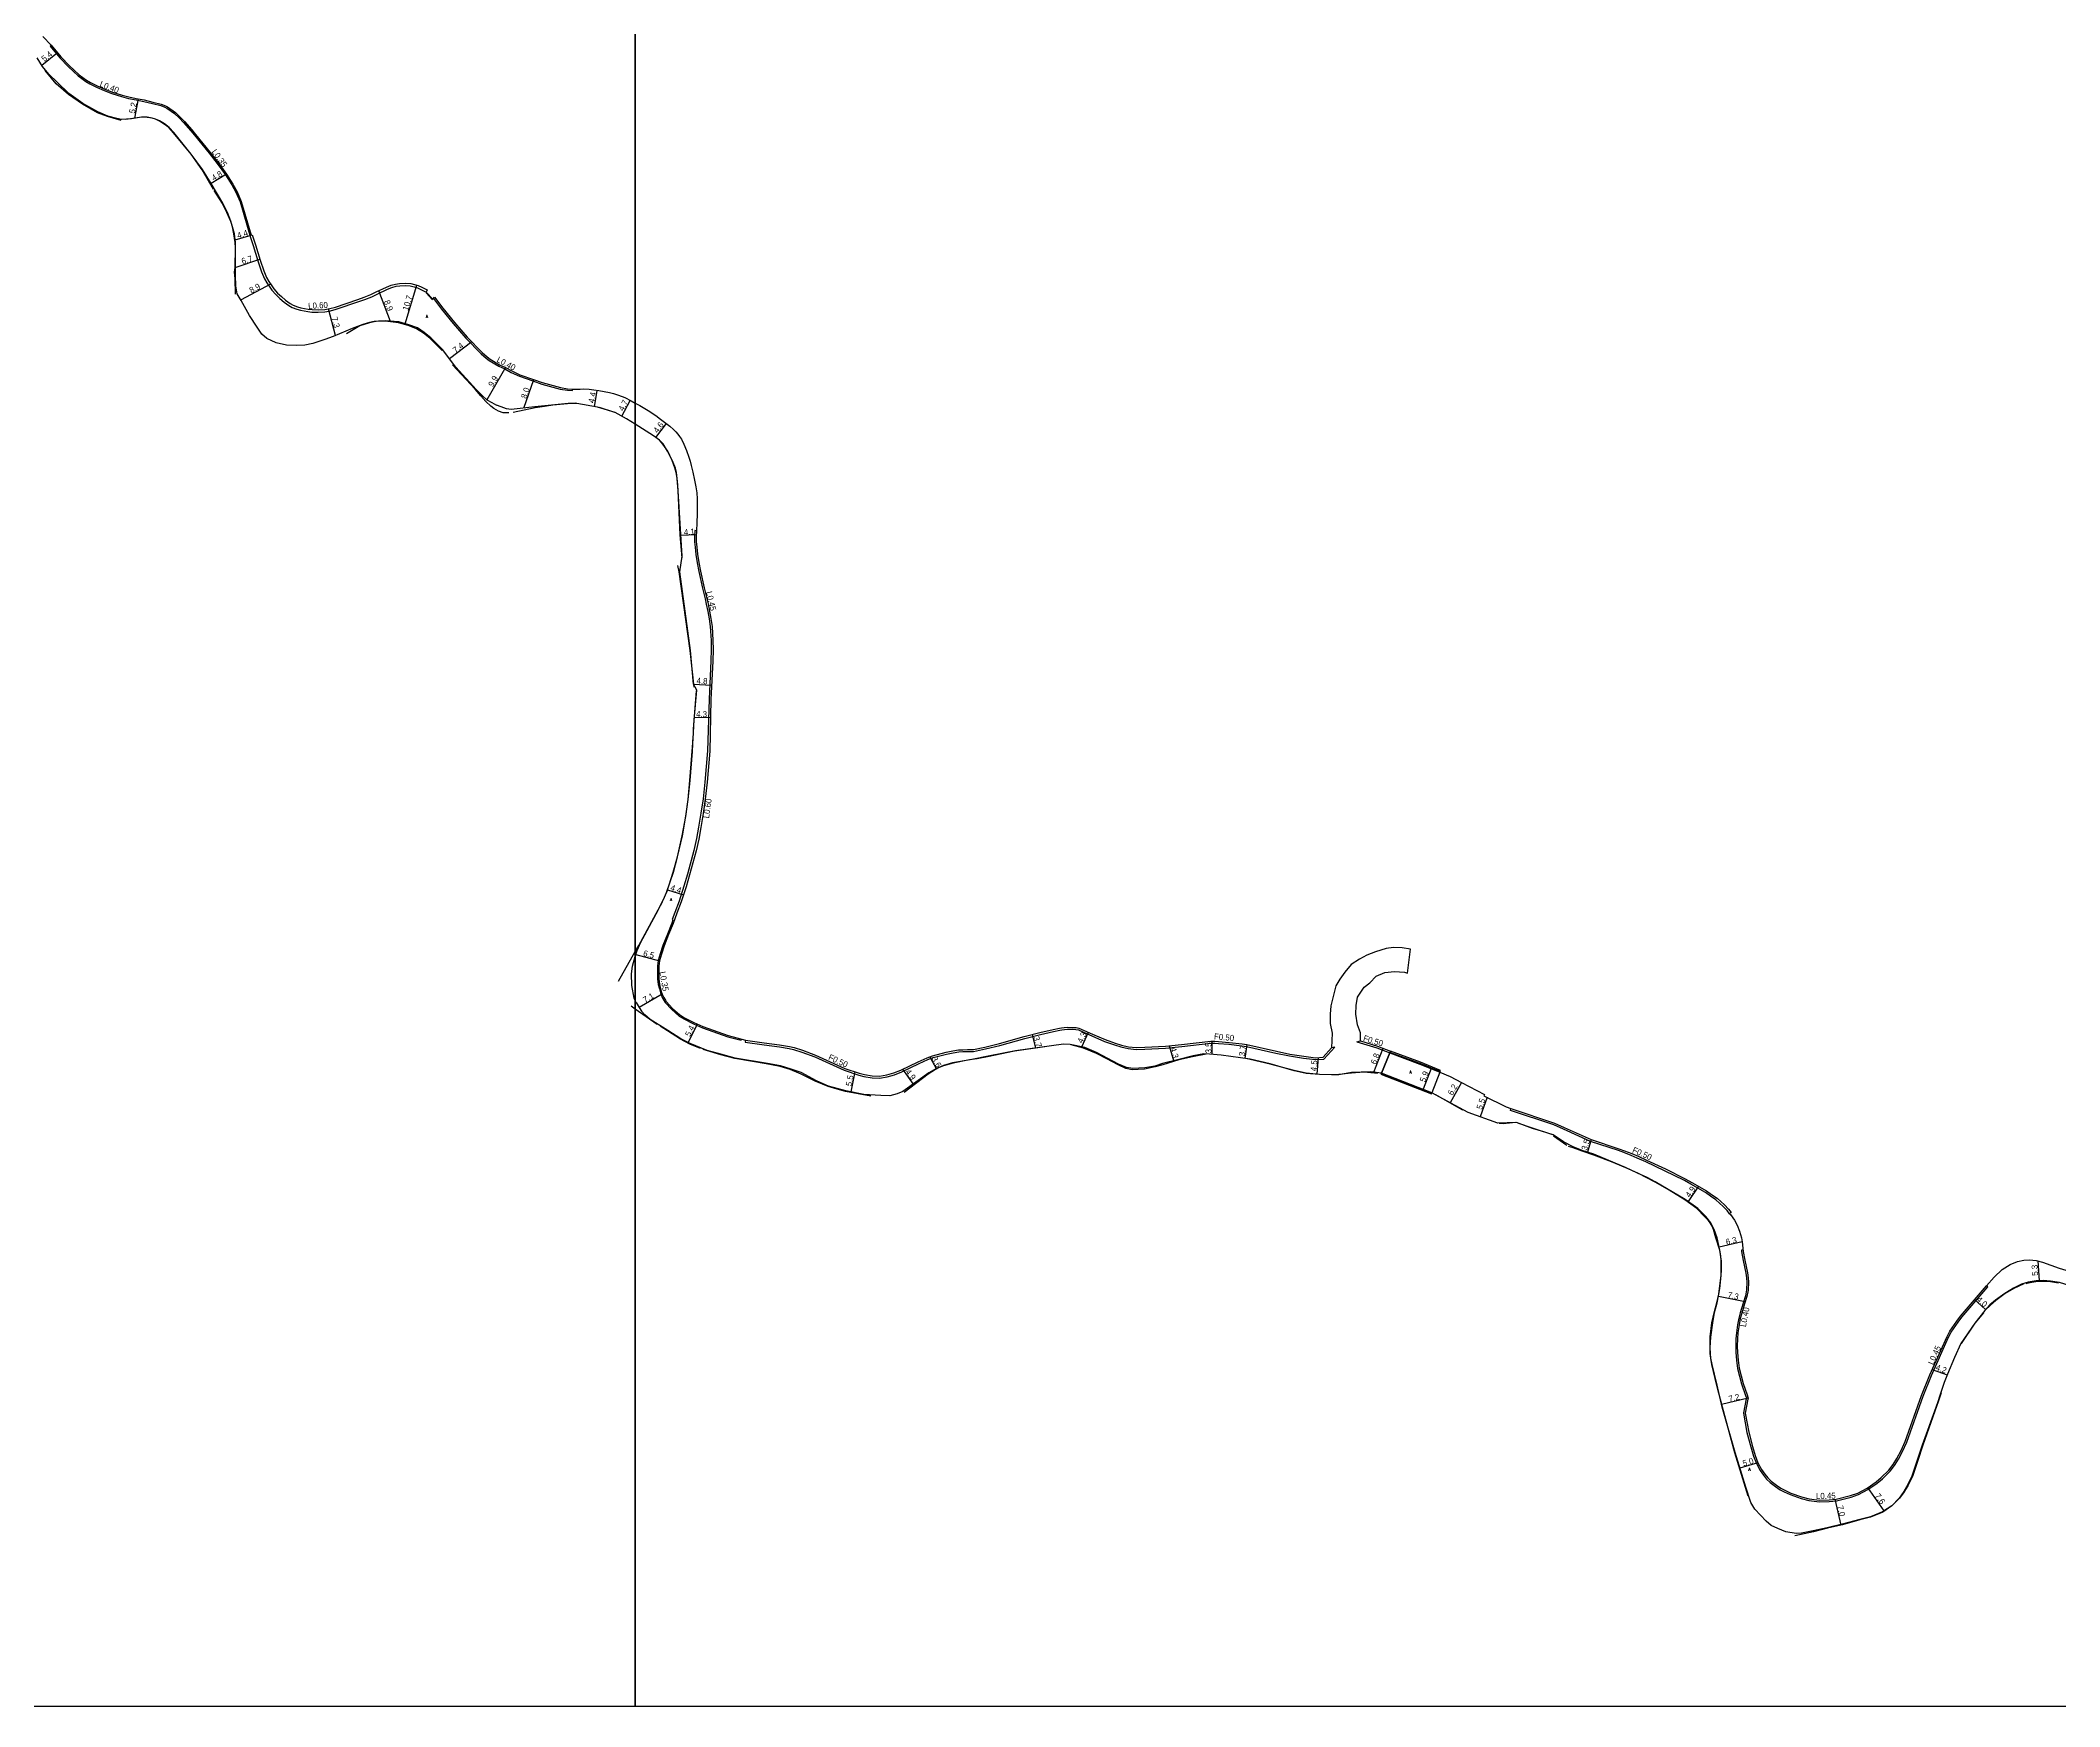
# Model space of a CAD drawing. Header units: metres. Extents: x -20000 to -16000, y -93000 to -90000.
# Drawn here: x -18558 to -18022, y -91800 to -91358 of the extents above; entities that cross this region are included whole.
import ezdxf

# ---------------------------------------------------------------- set-up
doc = ezdxf.new("R2010")
doc.units = ezdxf.units.M
doc.header["$LTSCALE"] = 2.5
for name, color, linetype in [('側溝・桝', 7, 'Continuous'), ('図郭', 7, 'Continuous'), ('幅員', 7, 'Continuous'), ('歩道・分離帯・安全施設', 7, 'Continuous'), ('舗装', 7, 'Continuous'), ('道路', 7, 'Continuous')]:
    doc.layers.add(name, color=color, linetype=linetype)
doc.styles.get("Standard").update_dxf_attribs({"font": ''})
doc.styles.add('YOKO_DECO', font='txt.shx', dxfattribs={"bigfont": 'extfont.shx'})
doc.styles.get('Standard').set_extended_font_data('@MS PGothic')

msp = doc.modelspace()

# ---------------------------------------------------------------- linework, layer by layer
at = {"layer": '側溝・桝'}
for points in [[(-18555.05, -91358.93), (-18555.35, -91359.18), (-18552.76, -91362.3), (-18550.46, -91364.67), (-18549.22, -91365.87), (-18547.88, -91367.05), (-18546.94, -91367.79), (-18545.88, -91368.57), (-18544.79, -91369.21), (-18543.03, -91370.11), (-18541, -91371), (-18538.93, -91371.76), (-18536.37, -91372.59), (-18534.55, -91373.05), (-18532.54, -91373.46), (-18530.49, -91373.86), (-18528.14, -91374.39), (-18525.99, -91374.97), (-18524.92, -91375.35), (-18524.41, -91375.65), (-18522.31, -91377.1), (-18521.13, -91378.2), (-18519.98, -91379.44), (-18517.99, -91381.67), (-18517.04, -91382.83), (-18513.12, -91387.6), (-18511.02, -91390.3), (-18508.82, -91393.39), (-18507.15, -91396.03), (-18506.02, -91397.99), (-18504.94, -91400.55), (-18502.13, -91409.99), (-18501.41, -91412.08), (-18500.19, -91416.21), (-18499.22, -91419.09), (-18498.43, -91420.92), (-18497.8, -91422.02), (-18497.04, -91423.19), (-18496.45, -91424.01), (-18495.45, -91425.16), (-18494.35, -91426.15), (-18493.23, -91427.13), (-18491.98, -91428), (-18491.06, -91428.53), (-18489.83, -91429.01), (-18488.9, -91429.25), (-18486.96, -91429.63), (-18485.83, -91429.77), (-18484.19, -91429.8), (-18482.38, -91429.68), (-18480.94, -91429.45), (-18479.38, -91429.03), (-18473.42, -91426.99), (-18471.76, -91426.41), (-18469.97, -91425.7), (-18468.54, -91425), (-18465.8, -91423.72), (-18464.6, -91423.25), (-18463.52, -91422.94), (-18462.51, -91422.79), (-18460.98, -91422.71), (-18459.75, -91422.85), (-18458.73, -91423.09), (-18457.84, -91423.36), (-18456.93, -91423.77), (-18455.54, -91424.46)], [(-18453.57, -91426.16), (-18451.41, -91429.01), (-18448.32, -91432.78), (-18444.96, -91436.73), (-18440.95, -91440.86), (-18439.59, -91442.02), (-18438.79, -91442.62)], [(-18438.8, -91442.61), (-18436.2, -91444.13), (-18434.63, -91444.88), (-18432.99, -91445.78), (-18430.77, -91446.8)], [(-18430.77, -91446.8), (-18427.2, -91448.07), (-18424.83, -91448.88), (-18419.95, -91450.22), (-18418, -91450.54), (-18416.69, -91450.64), (-18416.66, -91450.22)], [(-18383.73, -91487.82), (-18384.19, -91487.8), (-18384.27, -91489.35), (-18384.25, -91490.74), (-18384.13, -91492.19), (-18383.91, -91494.12), (-18383.59, -91496.32), (-18383.13, -91498.69), (-18382.17, -91503.07), (-18381.44, -91505.91), (-18381.13, -91507.33), (-18380.71, -91509.25), (-18380.37, -91511.2), (-18380.08, -91513.28), (-18379.85, -91516.96), (-18379.81, -91519.34), (-18379.9, -91522.41), (-18380.38, -91532.59), (-18380.83, -91546.3), (-18381.51, -91554.55), (-18382, -91559.01), (-18382.56, -91562.78), (-18383.17, -91566.53), (-18383.72, -91569.55), (-18384.43, -91572.7), (-18386.16, -91578.99), (-18387.08, -91582.17), (-18388.38, -91586.17), (-18389.47, -91589.15), (-18390.19, -91591.06), (-18389.98, -91591.14), (-18390.3, -91592), (-18391.46, -91594.9), (-18392.64, -91597.9)], [(-18392.64, -91597.9), (-18393.37, -91600.12), (-18393.92, -91601.94), (-18394.08, -91603.44), (-18394.1, -91604.85)], [(-18394.1, -91604.85), (-18394.07, -91606.78), (-18393.89, -91608.31), (-18393.6, -91609.45)], [(-18393.6, -91609.45), (-18393.34, -91610.48), (-18393.16, -91611.01), (-18392.73, -91611.88), (-18392.3, -91612.64)], [(-18392.3, -91612.64), (-18392.03, -91613.07), (-18390.32, -91614.95), (-18388.34, -91616.66), (-18387.12, -91617.43), (-18384.57, -91618.75), (-18382.17, -91619.78), (-18375.43, -91622.18), (-18371.91, -91623.1), (-18371.82, -91622.75)], [(-18370.71, -91623.04), (-18370.82, -91623.58), (-18365.81, -91624.31), (-18361.74, -91624.86), (-18359.14, -91625.28), (-18357.97, -91625.54), (-18355.74, -91626.23), (-18352.34, -91627.5), (-18344.52, -91631.08), (-18340.65, -91632.33), (-18339.28, -91632.69), (-18337.12, -91633.08), (-18335.13, -91633.13), (-18333.12, -91632.77), (-18331.17, -91632.25), (-18329.24, -91631.47), (-18324.64, -91629.25), (-18322.3, -91628.19), (-18320.91, -91627.7), (-18317.37, -91626.77), (-18315.57, -91626.43), (-18314.12, -91626.19), (-18313.02, -91626.11), (-18311.78, -91626.07), (-18310.16, -91626.07), (-18307.03, -91625.39), (-18303.17, -91624.45), (-18296.6, -91622.63), (-18292.42, -91621.53), (-18288.96, -91620.77), (-18287.27, -91620.42), (-18286.73, -91620.31), (-18286.03, -91620.22), (-18285.23, -91620.18), (-18283.95, -91620.19), (-18283.02, -91620.26), (-18282.34, -91620.37), (-18280.97, -91620.95), (-18278.77, -91621.96), (-18275.43, -91623.4), (-18272.77, -91624.34), (-18271.03, -91624.86), (-18269.1, -91625.33), (-18267.02, -91625.54), (-18264.67, -91625.48), (-18259.21, -91625.19), (-18254.89, -91624.77), (-18247.14, -91623.88), (-18246.13, -91623.88), (-18245.15, -91623.96), (-18242.39, -91624.18), (-18238.96, -91624.55), (-18237.75, -91624.77), (-18229.89, -91626.5), (-18226.26, -91627.26), (-18222.57, -91627.87), (-18219.41, -91628.25), (-18217.15, -91628.14), (-18214.23, -91624.89)], [(-18208.4, -91623.52), (-18207.41, -91623.28)], [(-18208.4, -91623.52), (-18203.12, -91625.14), (-18199.67, -91626.48)], [(-18214.23, -91624.89), (-18215.11, -91625.1)], [(-18109.43, -91669.17), (-18110.09, -91668.32), (-18111.15, -91667.19), (-18113.09, -91665.44), (-18114.53, -91664.45), (-18115.87, -91663.54), (-18119.69, -91661.28), (-18121.44, -91660.32), (-18126.7, -91657.73), (-18131.67, -91655.38), (-18133.96, -91654.36), (-18135.6, -91653.66), (-18137.5, -91652.9), (-18138.97, -91652.4), (-18146.35, -91649.94), (-18153.56, -91646.74), (-18156.14, -91645.59), (-18167.65, -91641.72), (-18167.49, -91641.23)], [(-18105.88, -91678.74), (-18106.31, -91678.79), (-18106.26, -91679.22), (-18105.83, -91681.53), (-18105.16, -91684.89), (-18104.91, -91686.21), (-18104.85, -91687.3), (-18104.97, -91689.37), (-18105.26, -91690.99), (-18105.88, -91692.93), (-18106.64, -91695.46), (-18107.03, -91696.88), (-18107.34, -91698.61), (-18107.65, -91700.75), (-18107.74, -91702.32), (-18107.82, -91704.31), (-18107.76, -91706), (-18107.61, -91708.05), (-18107.33, -91710.22), (-18106.27, -91714.33), (-18105.21, -91717.37), (-18104.99, -91717.99), (-18104.98, -91718.12), (-18105, -91718.32), (-18105.72, -91722.01), (-18105.64, -91722.65), (-18104.82, -91727.2), (-18103.8, -91731.06), (-18103.11, -91733.52), (-18102.32, -91735.44), (-18101.32, -91737.3), (-18100.45, -91738.55), (-18099.6, -91739.6), (-18098.68, -91740.5), (-18097.27, -91741.58), (-18096.03, -91742.41), (-18094.93, -91743), (-18093.38, -91743.72), (-18090.48, -91744.72), (-18088.37, -91745.26), (-18085.57, -91745.66), (-18083, -91745.59), (-18081.05, -91745.35), (-18077.16, -91744.37), (-18075.25, -91743.72), (-18072.71, -91742.39), (-18070.28, -91740.71), (-18068.87, -91739.54), (-18066.81, -91737.5), (-18065.65, -91736.01), (-18064.6, -91734.34), (-18063.52, -91732.23), (-18062.36, -91729.78), (-18058.08, -91717.57), (-18055.84, -91712.09), (-18051.31, -91701.96), (-18050.57, -91700.61), (-18048.77, -91697.92), (-18047.8, -91696.63), (-18040.91, -91688.57), (-18041.26, -91688.28)]]:
    msp.add_lwpolyline(points, dxfattribs=at)
at = {"layer": '図郭'}
for points in [[(-19200, -91200), (-18400, -91200), (-18400, -91800), (-19200, -91800)], [(-18400, -91200), (-17600, -91200), (-17600, -91800), (-18400, -91800)]]:
    msp.add_lwpolyline(points, close=True, dxfattribs=at)
at = {"layer": '幅員'}
for points in [[(-18553.38, -91360.95), (-18557.56, -91364.34)], [(-18532.85, -91378.33), (-18531.85, -91373.2)], [(-18508.52, -91393.19), (-18512.63, -91395.63)], [(-18506.23, -91410.59), (-18501.97, -91409.33)], [(-18506.23, -91417.96), (-18499.68, -91415.76)], [(-18496.82, -91422.4), (-18504.67, -91426.56)], [(-18464.95, -91432.24), (-18468.12, -91424.12)], [(-18461.13, -91432.87), (-18458.01, -91422.66)], [(-18479.6, -91436.02), (-18481.49, -91428.91)], [(-18443.42, -91437.72), (-18449.31, -91442.21)], [(-18434.44, -91444.51), (-18439.43, -91453.06)], [(-18429.56, -91455.31), (-18426.96, -91447.71)], [(-18410.8, -91454.9), (-18410.07, -91450.57)], [(-18403.52, -91457.45), (-18401.32, -91453.25)], [(-18391.82, -91459.34), (-18394.59, -91463.04)], [(-18383.79, -91488.89), (-18387.9, -91489.14)], [(-18384.52, -91528.59), (-18379.74, -91528.82)], [(-18384.3, -91537.34), (-18380.03, -91537.44)], [(-18391.43, -91583.15), (-18387.22, -91584.51)], [(-18399.85, -91600.36), (-18393.57, -91602.01)], [(-18392.83, -91610.87), (-18398.98, -91614.42)], [(-18383.52, -91618.8), (-18385.94, -91623.67)], [(-18293.62, -91625.19), (-18294.57, -91621.56)], [(-18281.47, -91624.88), (-18279.69, -91620.98)], [(-18246.85, -91626.85), (-18246.84, -91623.37)], [(-18321.78, -91627.46), (-18320.04, -91630.74)], [(-18258.23, -91624.58), (-18257.01, -91628.73)], [(-18237.65, -91624.26), (-18238.19, -91627.94)], [(-18218.68, -91627.68), (-18219.06, -91632.13)], [(-18203.88, -91631.57), (-18201.45, -91625.23)], [(-18341.7, -91631.45), (-18342.78, -91636.82)], [(-18329.06, -91630.81), (-18326.22, -91634.75)], [(-18188.69, -91630.63), (-18190.82, -91636.12)], [(-18180.66, -91634.27), (-18183.61, -91639.68)], [(-18173.83, -91638.25), (-18175.69, -91643.39)], [(-18146.16, -91649.46), (-18147.18, -91652.81)], [(-18117.7, -91661.86), (-18120.48, -91665.91)], [(-18106.09, -91676.64), (-18112.18, -91678.07)], [(-18027.6, -91681.7), (-18027.28, -91686.94)], [(-18105.3, -91692.55), (-18112.4, -91691.09)], [(-18044.39, -91691.94), (-18041.47, -91694.61)], [(-18055.63, -91710.48), (-18051.69, -91711.94)], [(-18104.54, -91718.11), (-18111.56, -91719.79)], [(-18101.91, -91735.25), (-18106.71, -91736.73)], [(-18068.4, -91748.05), (-18072.7, -91741.83)], [(-18081.48, -91744.94), (-18079.9, -91751.8)]]:
    msp.add_lwpolyline(points, dxfattribs=at)
at = {"layer": '歩道・分離帯・安全施設'}
for points in [[(-18536.5, -91378.88), (-18537.73, -91378.59), (-18540.08, -91377.9), (-18542.81, -91376.9), (-18546.74, -91374.63), (-18550.49, -91371.98), (-18553.74, -91369.22), (-18556.69, -91365.63)], [(-18512, -91397.25), (-18514.99, -91392.03), (-18517.91, -91387.89), (-18522.57, -91382.19), (-18523.84, -91380.82), (-18525.04, -91379.86), (-18526.3, -91379.07), (-18527.38, -91378.55), (-18528.27, -91378.29), (-18529.6, -91378.1), (-18531.05, -91378.07), (-18535.23, -91378.67)], [(-18506.13, -91425.06), (-18506.2, -91420.99), (-18506.42, -91419.21), (-18506.23, -91417.96), (-18506.18, -91412.77), (-18506.27, -91411.28), (-18506.58, -91409.03), (-18506.96, -91407.15), (-18507.42, -91405.72), (-18508.4, -91403.39), (-18509.63, -91400.96), (-18511.83, -91397.55)], [(-18453.8, -91426.56), (-18455.49, -91424.68)], [(-18451.27, -91440.01), (-18454.42, -91436.81), (-18456.21, -91435.41), (-18458.1, -91434.26), (-18460.25, -91433.36), (-18462.86, -91432.66), (-18466.41, -91432.21), (-18468.18, -91432.18), (-18469.29, -91432.33), (-18470.52, -91432.62), (-18473.11, -91433.46), (-18476.71, -91435.6)], [(-18433.6, -91456.51), (-18435.1, -91456.54), (-18436.3, -91456.13), (-18437.55, -91455.4), (-18438.38, -91454.73), (-18439.67, -91453.49), (-18440.98, -91452), (-18442.52, -91450.29), (-18448.51, -91443.75)], [(-18415.95, -91454), (-18417.97, -91454.1), (-18421.89, -91454.49), (-18424.13, -91454.81), (-18426.53, -91455.23), (-18432.43, -91456.45)], [(-18405.44, -91456.44), (-18409.49, -91455.1)], [(-18387.58, -91495.03), (-18388.06, -91488.88), (-18388.59, -91477.22), (-18388.65, -91475.68), (-18388.88, -91473.94), (-18389.17, -91472.36), (-18389.47, -91471.16), (-18390.2, -91469.21), (-18391.39, -91466.7), (-18392.64, -91464.83), (-18393.6, -91463.79)], [(-18384.38, -91529.39), (-18385.44, -91519.67), (-18388.34, -91498.76), (-18388.66, -91497.08)], [(-18384.56, -91540.47), (-18383.72, -91530.3)], [(-18391.63, -91583.81), (-18389.95, -91578.47), (-18388.8, -91574.36), (-18387.57, -91568.85), (-18386.6, -91563.68), (-18385.97, -91559.2), (-18385.46, -91554.18), (-18384.83, -91546.4), (-18384.63, -91542.24)], [(-18400, -91599.55), (-18399.08, -91597.91), (-18392.75, -91586.31)], [(-18404.43, -91607.44), (-18400, -91599.55)], [(-18400, -91614.83), (-18401.06, -91614.08)], [(-18394.14, -91618.94), (-18400, -91614.83)], [(-18382.68, -91625.32), (-18385.54, -91624.11), (-18387.96, -91622.83), (-18391.47, -91620.61), (-18393.42, -91619.34)], [(-18337.48, -91637.91), (-18344.21, -91636.67), (-18346.37, -91636.12), (-18348.77, -91635.4), (-18352.2, -91633.95), (-18355.96, -91632.09), (-18358.83, -91630.82), (-18361.52, -91630.03), (-18365.25, -91629.35), (-18373.57, -91627.91), (-18377.24, -91626.93), (-18381.97, -91625.54)], [(-18291.25, -91624.85), (-18299.33, -91626), (-18306.05, -91627.39), (-18309.26, -91628.02), (-18311.24, -91628.27), (-18315.55, -91629.17), (-18318.12, -91629.91), (-18319.27, -91630.33), (-18320.25, -91630.86), (-18322.26, -91632.08), (-18328.59, -91636.99)], [(-18248.39, -91626.75), (-18252.04, -91627.46), (-18255.63, -91628.32), (-18259.95, -91629.59), (-18261.92, -91630.11), (-18264.75, -91630.74), (-18268.04, -91630.94), (-18269.74, -91630.58), (-18271.81, -91629.6), (-18274.81, -91628.06), (-18277.49, -91626.64), (-18280.96, -91625.2), (-18284.3, -91624.35)], [(-18202.8, -91631.84), (-18203.69, -91631.81), (-18206.59, -91631.57), (-18209.84, -91631.82), (-18213.23, -91632.18), (-18215.14, -91632.28), (-18218.33, -91632.23), (-18221.86, -91631.86), (-18225.06, -91631.14), (-18231.46, -91629.47), (-18236.71, -91628.21), (-18238.29, -91627.85)], [(-18186.34, -91631.43), (-18191.63, -91629.28), (-18199.61, -91626.34)], [(-18188.42, -91637.14), (-18195.68, -91634.37), (-18200.57, -91632.5), (-18202.07, -91631.92)], [(-18180.23, -91641.67), (-18182.52, -91640.43), (-18187.4, -91637.61)], [(-18166.17, -91644.93), (-18169.52, -91645.28), (-18170.6, -91645.23)], [(-18156.62, -91648.1), (-18161.78, -91646.4), (-18165.37, -91645.16)], [(-18152.65, -91651.05), (-18156.17, -91648.53)], [(-18104.49, -91744.16), (-18108.02, -91732.59), (-18111.36, -91720.49), (-18112.85, -91714.72), (-18114.13, -91709.21), (-18114.44, -91707.46), (-18114.55, -91706.26), (-18114.64, -91704.71), (-18114.61, -91701.87), (-18114.12, -91698.11), (-18113.52, -91695.42), (-18112.85, -91692.78), (-18112.32, -91690.5), (-18112.08, -91689), (-18111.72, -91685.54), (-18111.68, -91684.02), (-18111.71, -91681.72), (-18111.8, -91680.36), (-18112.06, -91678.85), (-18113.1, -91675.59), (-18113.75, -91673.31), (-18114.07, -91672.49), (-18114.57, -91671.6), (-18115.13, -91670.83), (-18115.99, -91669.94), (-18118.13, -91667.78), (-18121.35, -91665.5), (-18125.89, -91662.6), (-18129.19, -91660.75), (-18131.38, -91659.58), (-18133.84, -91658.38), (-18137.03, -91656.94), (-18140.78, -91655.4), (-18145.5, -91653.63), (-18148.61, -91652.53), (-18150.96, -91651.67), (-18152.25, -91651.26)], [(-18031.35, -91687.72), (-18034.01, -91688.97), (-18036.31, -91690.37), (-18038.77, -91692.21), (-18040.19, -91693.46), (-18041.65, -91694.87)], [(-18022.08, -91687.55), (-18024.26, -91687.24), (-18026.03, -91687.16), (-18028.09, -91687.26), (-18030.14, -91687.61), (-18030.79, -91687.79)], [(-18042.07, -91695.42), (-18044.33, -91698.24), (-18047.98, -91703.62)], [(-18053.26, -91716.72), (-18054.04, -91719.05), (-18054.92, -91721.58), (-18058.17, -91730.61), (-18059.49, -91734.65), (-18060.92, -91738.91), (-18062, -91741.18), (-18063.28, -91743.29), (-18064.37, -91744.69), (-18066.33, -91746.72), (-18068.77, -91748.4), (-18072.03, -91749.75), (-18074.87, -91750.43), (-18079.48, -91751.71), (-18083.46, -91752.62), (-18087.17, -91753.59), (-18092.12, -91754.64)]]:
    msp.add_lwpolyline(points, dxfattribs=at)
at = {"layer": '舗装'}
for points in [[(-18199.67, -91626.48), (-18201.88, -91631.82)], [(-18186.4, -91631.56), (-18188.49, -91637.02)]]:
    msp.add_lwpolyline(points, dxfattribs=at)
at = {"layer": '道路'}
for points in [[(-18557.25, -91356.63), (-18555.05, -91358.93), (-18552.47, -91362.04), (-18550.19, -91364.4), (-18548.96, -91365.58), (-18547.63, -91366.76), (-18546.7, -91367.48), (-18545.67, -91368.25), (-18544.61, -91368.87), (-18542.86, -91369.76), (-18540.86, -91370.64), (-18538.81, -91371.39), (-18536.26, -91372.21), (-18534.46, -91372.67), (-18532.47, -91373.08), (-18530.41, -91373.48), (-18528.06, -91374.02), (-18525.87, -91374.6), (-18524.75, -91375), (-18524.2, -91375.33), (-18522.07, -91376.84), (-18520.88, -91377.95), (-18519.72, -91379.2), (-18517.72, -91381.44), (-18516.76, -91382.61), (-18512.84, -91387.38), (-18510.73, -91390.09), (-18508.52, -91393.19), (-18506.84, -91395.84), (-18505.7, -91397.83), (-18504.6, -91400.43), (-18501.97, -91409.33), (-18501.71, -91409.26), (-18501.54, -91409.8), (-18500.82, -91411.89), (-18499.59, -91416.03), (-18498.64, -91418.86), (-18497.88, -91420.64), (-18497.27, -91421.69), (-18496.53, -91422.84), (-18495.96, -91423.62), (-18495.01, -91424.72), (-18493.94, -91425.68), (-18492.85, -91426.63), (-18491.65, -91427.47), (-18490.79, -91427.97), (-18489.64, -91428.41), (-18488.76, -91428.64), (-18486.87, -91429.01), (-18485.78, -91429.14), (-18484.21, -91429.18), (-18482.45, -91429.06), (-18481.07, -91428.84), (-18479.56, -91428.44), (-18473.62, -91426.4), (-18471.98, -91425.82), (-18470.22, -91425.13), (-18468.81, -91424.44), (-18466.04, -91423.15), (-18464.8, -91422.66), (-18463.65, -91422.33), (-18462.6, -91422.17), (-18460.95, -91422.08), (-18459.62, -91422.23), (-18458.57, -91422.49), (-18457.63, -91422.77), (-18456.66, -91423.2), (-18455.26, -91423.91), (-18455.54, -91424.46), (-18453.76, -91426.36), (-18453.27, -91425.86), (-18451.08, -91428.75), (-18448, -91432.51), (-18444.65, -91436.46), (-18440.66, -91440.55), (-18439.33, -91441.69), (-18438.54, -91442.28)], [(-18441.5, -91451.06), (-18442.26, -91450.32), (-18447.66, -91444.37), (-18451.22, -91439.7), (-18454.3, -91436.65), (-18456.03, -91435.22), (-18457.85, -91434), (-18460.12, -91433.16), (-18462.75, -91432.4), (-18466.43, -91432.13), (-18468.16, -91432.21), (-18469.31, -91432.31), (-18470.56, -91432.58), (-18472.3, -91433.1), (-18475.17, -91434.1), (-18480.24, -91436.3), (-18482.4, -91437.08), (-18485.59, -91438.15), (-18487.75, -91438.53), (-18489.83, -91438.68), (-18492.64, -91438.56), (-18495.36, -91437.99), (-18497.85, -91436.78), (-18499.12, -91435.66), (-18500.39, -91433.83), (-18502.45, -91430.73), (-18504.61, -91426.67), (-18505.68, -91424.98), (-18506.06, -91422.79), (-18506.12, -91420.05), (-18506.15, -91412.77), (-18506.14, -91411.3), (-18506.44, -91409.03), (-18506.91, -91407.16), (-18507.35, -91405.69), (-18508.27, -91403.35), (-18509.52, -91400.89), (-18512.62, -91395.65), (-18514.89, -91391.95), (-18517.94, -91387.87), (-18522.48, -91382.13), (-18523.78, -91380.77), (-18524.99, -91379.81), (-18526.3, -91379.05), (-18527.38, -91378.54), (-18528.29, -91378.29), (-18529.58, -91378.06), (-18531.07, -91378.07), (-18533.78, -91378.46), (-18536.38, -91378.62), (-18537.68, -91378.38), (-18540.02, -91377.77), (-18542.66, -91376.62), (-18546.67, -91374.45), (-18550.37, -91371.79), (-18553.36, -91368.85), (-18555.72, -91366.62), (-18557.36, -91364.59), (-18558.84, -91362.28)], [(-18438.54, -91442.28), (-18436, -91443.76), (-18434.44, -91444.51), (-18432.8, -91445.41), (-18430.81, -91446.34)], [(-18430.81, -91446.34), (-18430.62, -91446.41), (-18427.06, -91447.67), (-18424.71, -91448.48), (-18419.86, -91449.81), (-18417.95, -91450.13), (-18416.66, -91450.22), (-18414.64, -91450.21), (-18413.79, -91450.19), (-18412.24, -91450.24), (-18410.96, -91450.42), (-18409.63, -91450.64), (-18406.85, -91451.16), (-18405.81, -91451.41), (-18404.49, -91451.82), (-18402.74, -91452.5), (-18401.09, -91453.37), (-18400, -91453.94)], [(-18441.5, -91451.06), (-18440.52, -91452.05), (-18439.43, -91453.06), (-18438.12, -91453.82), (-18436.82, -91454.46)], [(-18400, -91459.56), (-18402.28, -91458.13), (-18405.37, -91456.43), (-18409.99, -91455.05), (-18415.5, -91454.06), (-18417.85, -91454.05), (-18426.62, -91454.97), (-18432.97, -91455.69), (-18434.15, -91455.47), (-18435.58, -91454.93), (-18436.82, -91454.46)], [(-18400, -91453.94), (-18398.77, -91454.59), (-18396.54, -91455.91), (-18394.51, -91457.27), (-18393.28, -91458.18), (-18390.86, -91460.11), (-18389.84, -91460.98), (-18389.24, -91461.55), (-18388.69, -91462.16), (-18388.21, -91462.79), (-18387.76, -91463.49), (-18387.09, -91464.84), (-18386.37, -91466.53), (-18385.75, -91468.34), (-18385.44, -91469.38), (-18385.11, -91470.48), (-18384.69, -91472.27), (-18384.23, -91474.39), (-18383.9, -91476.15), (-18383.67, -91477.77), (-18383.55, -91479.34), (-18383.52, -91480.91), (-18383.54, -91483.38), (-18383.63, -91485.69), (-18383.73, -91487.82), (-18383.81, -91489.36), (-18383.79, -91490.72), (-18383.67, -91492.15), (-18383.45, -91494.06), (-18383.13, -91496.24), (-18382.68, -91498.6), (-18381.73, -91502.96), (-18380.99, -91505.8), (-18380.68, -91507.23), (-18380.26, -91509.16), (-18379.91, -91511.13), (-18379.62, -91513.23), (-18379.38, -91516.94), (-18379.35, -91519.34), (-18379.44, -91522.43), (-18379.92, -91532.61), (-18380.24, -91546.33), (-18380.92, -91554.61), (-18381.42, -91559.09), (-18381.98, -91562.87), (-18382.59, -91566.63), (-18383.14, -91569.67), (-18383.86, -91572.84), (-18385.59, -91579.16), (-18386.52, -91582.35), (-18387.82, -91586.36), (-18388.92, -91589.36), (-18389.96, -91592.13), (-18391.13, -91595.04), (-18392.3, -91598.03)], [(-18398.65, -91597.26), (-18394.49, -91589.57), (-18392.46, -91585.76), (-18391.68, -91583.9), (-18389.88, -91578.45), (-18388.74, -91574.39), (-18387.46, -91568.84), (-18386.54, -91563.62), (-18385.92, -91559.21), (-18385.47, -91554.16), (-18384.62, -91543.11), (-18384.33, -91538.05), (-18383.65, -91530.16), (-18384.52, -91528.59), (-18385.3, -91519.63), (-18388.13, -91498.78), (-18387.56, -91494.62), (-18388.62, -91477.25), (-18388.86, -91473.92), (-18389.09, -91472.35), (-18389.35, -91471.2), (-18390.14, -91469.24), (-18391.42, -91466.71), (-18392.59, -91464.8), (-18393.57, -91463.8), (-18395.17, -91462.6), (-18400, -91459.56)], [(-18399.85, -91600.36), (-18399.51, -91599.29), (-18399.16, -91598.44), (-18398.65, -91597.26)], [(-18400.99, -91605.44), (-18400.71, -91603.45), (-18400.48, -91602.47), (-18400, -91600.83)], [(-18399.85, -91600.36), (-18400, -91600.83)], [(-18392.3, -91598.03), (-18393.03, -91600.24), (-18393.57, -91602.01), (-18393.72, -91603.46), (-18393.74, -91604.84)], [(-18400, -91612.56), (-18400.26, -91611.93), (-18400.89, -91608.55), (-18400.99, -91605.44)], [(-18393.74, -91604.84), (-18393.71, -91606.75), (-18393.53, -91608.27), (-18393.26, -91609.36)], [(-18399.77, -91613.11), (-18400, -91612.56)], [(-18399.77, -91613.11), (-18398.98, -91614.42), (-18398.32, -91615.34)], [(-18393.26, -91609.36), (-18392.99, -91610.38), (-18392.83, -91610.87), (-18392.41, -91611.71), (-18391.99, -91612.45)], [(-18391.99, -91612.45), (-18391.75, -91612.84), (-18390.07, -91614.7), (-18388.13, -91616.36), (-18386.94, -91617.11), (-18384.42, -91618.42), (-18382.03, -91619.44), (-18375.32, -91621.84), (-18370.71, -91623.04), (-18365.74, -91623.8), (-18361.67, -91624.35), (-18359.04, -91624.77), (-18357.84, -91625.04), (-18355.58, -91625.74), (-18352.14, -91627.03), (-18344.34, -91630.6), (-18340.51, -91631.84), (-18339.17, -91632.19), (-18337.08, -91632.57), (-18335.17, -91632.61), (-18333.23, -91632.27), (-18331.34, -91631.76), (-18329.45, -91631), (-18324.86, -91628.79), (-18322.49, -91627.72), (-18321.06, -91627.21), (-18317.48, -91626.27), (-18315.66, -91625.92), (-18314.18, -91625.68), (-18313.04, -91625.6), (-18311.79, -91625.56), (-18310.21, -91625.56), (-18307.15, -91624.89), (-18303.3, -91623.95), (-18296.74, -91622.13), (-18292.54, -91621.03), (-18289.06, -91620.26), (-18287.37, -91619.91), (-18286.81, -91619.8), (-18286.08, -91619.71), (-18285.25, -91619.66), (-18283.93, -91619.68), (-18282.96, -91619.75), (-18282.19, -91619.87), (-18280.77, -91620.48), (-18278.57, -91621.49), (-18275.24, -91622.92), (-18272.61, -91623.85), (-18270.9, -91624.36), (-18269.01, -91624.82), (-18267, -91625.02), (-18264.69, -91624.96), (-18259.25, -91624.67), (-18254.95, -91624.26), (-18247.18, -91623.37), (-18246.11, -91623.37), (-18245.11, -91623.44), (-18242.34, -91623.67), (-18238.89, -91624.04), (-18237.65, -91624.26), (-18229.78, -91626), (-18226.17, -91626.75), (-18222.5, -91627.36), (-18219.4, -91627.73), (-18217.33, -91627.59), (-18215.11, -91625.1)], [(-18017.08, -91688.94), (-18021.84, -91687.37), (-18024.26, -91687.02), (-18026.06, -91686.87), (-18028.06, -91686.99), (-18030.18, -91687.36), (-18031.91, -91687.85), (-18034.06, -91688.91), (-18036.36, -91690.3), (-18038.87, -91692.12), (-18040.32, -91693.36), (-18041.68, -91694.84), (-18044.35, -91698.22), (-18048.01, -91703.62), (-18049.74, -91707.28), (-18051.6, -91711.7), (-18052.43, -91713.92), (-18053.58, -91717.38), (-18054.14, -91719.07), (-18055.06, -91721.54), (-18058.32, -91730.58), (-18059.63, -91734.6), (-18061.06, -91738.85), (-18062.1, -91741.05), (-18063.15, -91742.91), (-18064.44, -91744.63), (-18066.39, -91746.66), (-18068.81, -91748.32), (-18072.04, -91749.64), (-18074.9, -91750.36), (-18079.53, -91751.59), (-18083.49, -91752.56), (-18087.27, -91753.32), (-18090.35, -91753.97), (-18091.8, -91754), (-18094.47, -91753.64), (-18096.67, -91752.75), (-18098.37, -91751.91), (-18099.77, -91750.8), (-18102.77, -91747.56), (-18103.84, -91745.77), (-18105.17, -91741.71), (-18107.99, -91732.57), (-18111.39, -91720.5), (-18112.78, -91714.7), (-18114.1, -91709.22), (-18114.4, -91707.46), (-18114.56, -91706.26), (-18114.61, -91704.69), (-18114.43, -91701.89), (-18113.92, -91698.14), (-18113.43, -91695.4), (-18112.76, -91692.82), (-18112.28, -91690.51), (-18112.02, -91689.01), (-18111.67, -91685.57), (-18111.58, -91684.02), (-18111.59, -91681.72), (-18112, -91678.84), (-18112.78, -91675.51), (-18113.52, -91673.35), (-18114.41, -91671.57), (-18115.71, -91669.86), (-18117.83, -91667.72), (-18121.25, -91665.38), (-18129.18, -91660.69), (-18131.35, -91659.57), (-18133.86, -91658.37), (-18137.05, -91656.92), (-18145.46, -91653.33), (-18148.61, -91652.38), (-18150.94, -91651.43), (-18153.51, -91650.06), (-18156.26, -91648.23), (-18159.36, -91647.24), (-18161.81, -91646.5), (-18165.98, -91644.91), (-18170.94, -91645.11), (-18178.88, -91642.24), (-18182.31, -91640.39), (-18188.49, -91637.02), (-18201.88, -91631.82), (-18204.67, -91631.47), (-18209.86, -91631.65), (-18213.23, -91632.25), (-18215.15, -91632.32), (-18218.34, -91632.19), (-18221.88, -91631.89), (-18225.07, -91631.21), (-18231.44, -91629.36), (-18236.74, -91628.15), (-18241.91, -91627.4), (-18244.47, -91627.06), (-18247.57, -91626.79), (-18249.06, -91626.71), (-18251.9, -91627.2), (-18255.65, -91628.18), (-18259.98, -91629.31), (-18262.01, -91630), (-18264.72, -91630.46), (-18267.91, -91630.6), (-18269.59, -91630.35), (-18271.67, -91629.48), (-18277.49, -91626.35), (-18280.67, -91625.06), (-18284.5, -91624.19), (-18286.33, -91624.17), (-18299.06, -91625.95), (-18305.85, -91627.24), (-18311.1, -91628.28), (-18315.73, -91629.09), (-18318.12, -91629.79), (-18320.23, -91630.69), (-18322.06, -91631.74), (-18328.92, -91636.69), (-18330.5, -91637.35), (-18332.39, -91637.84), (-18334.8, -91637.75), (-18339.27, -91637.52), (-18344.1, -91636.55), (-18348.72, -91635.28), (-18351.92, -91633.84), (-18355.91, -91631.69), (-18358.57, -91630.76), (-18361.43, -91629.86), (-18364.9, -91629.3), (-18373.49, -91627.88), (-18377.29, -91626.81), (-18380.91, -91625.82), (-18385.44, -91623.92), (-18387.92, -91622.68), (-18391.37, -91620.51), (-18396.04, -91617.55), (-18397.48, -91616.33), (-18398.32, -91615.34)], [(-18207.41, -91623.28), (-18202.95, -91624.65), (-18199.48, -91625.98), (-18199.67, -91626.48), (-18191.69, -91629.42), (-18186.4, -91631.56), (-18183.61, -91632.73), (-18180.66, -91634.27), (-18174.56, -91637.52), (-18174.72, -91637.81), (-18168.77, -91640.77), (-18167.49, -91641.23), (-18155.96, -91645.11), (-18153.35, -91646.27), (-18146.16, -91649.46), (-18138.81, -91651.91), (-18137.32, -91652.42), (-18135.41, -91653.18), (-18133.75, -91653.89), (-18131.46, -91654.91), (-18126.47, -91657.26), (-18121.2, -91659.87), (-18119.43, -91660.83), (-18115.6, -91663.11), (-18114.23, -91664.02), (-18112.77, -91665.04), (-18110.79, -91666.82), (-18109.7, -91667.98), (-18109.02, -91668.86), (-18109.43, -91669.17), (-18109.22, -91669.39), (-18108.17, -91670.84), (-18107.42, -91672.16), (-18106.79, -91673.75), (-18106.29, -91675.56), (-18106.09, -91676.64), (-18105.83, -91679.16), (-18105.4, -91681.45), (-18104.73, -91684.81), (-18104.48, -91686.15), (-18104.41, -91687.3), (-18104.54, -91689.42), (-18104.84, -91691.1), (-18105.46, -91693.06), (-18106.22, -91695.58), (-18106.6, -91696.97), (-18106.92, -91698.68), (-18107.22, -91700.79), (-18107.31, -91702.34), (-18107.39, -91704.31), (-18107.33, -91705.98), (-18107.18, -91708), (-18106.9, -91710.14), (-18105.86, -91714.2), (-18104.79, -91717.26), (-18104.57, -91717.88), (-18104.54, -91718.11), (-18104.57, -91718.39), (-18105.29, -91722.09), (-18105.19, -91722.56), (-18104.37, -91727.1), (-18103.36, -91730.94), (-18102.67, -91733.37), (-18101.91, -91735.25), (-18100.94, -91737.05), (-18100.08, -91738.28), (-18099.25, -91739.3), (-18098.38, -91740.16), (-18097.01, -91741.21), (-18095.8, -91742.02), (-18094.73, -91742.58), (-18093.2, -91743.3), (-18090.35, -91744.27), (-18088.27, -91744.81), (-18085.54, -91745.2), (-18083.04, -91745.14), (-18081.14, -91744.9), (-18077.3, -91743.93), (-18075.42, -91743.3), (-18072.95, -91742), (-18070.56, -91740.35), (-18069.17, -91739.2), (-18067.16, -91737.19), (-18066.03, -91735.76), (-18065, -91734.11), (-18063.93, -91732.03), (-18062.79, -91729.61), (-18058.51, -91717.41), (-18056.27, -91711.91), (-18051.71, -91701.75), (-18050.96, -91700.37), (-18049.14, -91697.65), (-18048.15, -91696.34), (-18041.26, -91688.28), (-18039.2, -91685.99), (-18037.1, -91683.96), (-18034.95, -91682.61), (-18032.99, -91681.82), (-18031.32, -91681.49), (-18029.8, -91681.38), (-18028.07, -91681.59), (-18026.39, -91681.97), (-18021.94, -91683.56), (-18016.87, -91685.07)]]:
    msp.add_lwpolyline(points, dxfattribs=at)
at = {"layer": '道路', "flags": 128}
for points in [[(-18194.12, -91598.88), (-18196.36, -91598.58), (-18198.7, -91598.45), (-18200.63, -91598.71), (-18203.45, -91599.59), (-18205.8, -91600.53), (-18207.67, -91601.54), (-18209.95, -91603.03), (-18211.59, -91604.98), (-18212.92, -91606.84), (-18213.97, -91608.61), (-18214.62, -91611.09), (-18215.28, -91613.93), (-18215.49, -91616.15), (-18215.45, -91618.66), (-18214.92, -91621.23), (-18215.11, -91625.1)], [(-18194.95, -91605.26), (-18194.12, -91598.88)], [(-18207.41, -91623.28), (-18207.43, -91621.15), (-18208.25, -91619.02), (-18208.72, -91616.21), (-18208.56, -91613.88), (-18208.21, -91611.67), (-18206.44, -91609.04), (-18204.92, -91607.88), (-18203.32, -91606.1), (-18200.97, -91605.08), (-18198.4, -91604.85), (-18195.74, -91605), (-18194.95, -91605.26)]]:
    msp.add_lwpolyline(points, dxfattribs=at)
at = {"layer": '道路'}
for points in [[(-18201.88, -91631.82), (-18199.67, -91626.48), (-18191.69, -91629.42), (-18186.4, -91631.56), (-18188.49, -91637.02)], [(-18186.21, -91631.1), (-18191.5, -91628.95), (-18199.49, -91626.01), (-18199.67, -91626.48), (-18191.69, -91629.42), (-18186.4, -91631.56)], [(-18202, -91632.12), (-18188.61, -91637.32), (-18188.49, -91637.02), (-18201.88, -91631.82)]]:
    msp.add_lwpolyline(points, close=True, dxfattribs=at)

# ---------------------------------------------------------------- texts
at = {"layer": '側溝・桝'}
for s, rotation, p in [('L0.40', 339.0546, (-18542.35, -91369.85)), ('L0.35', 305.3463, (-18512.56, -91387.24)), ('L0.60', 2.8723, (-18486.81, -91428.94)), ('L0.40', 332, (-18436.95, -91442.93)), ('L0.45', 283, (-18381.2, -91504.11)), ('L0.60', 82, (-18380.41, -91564.25)), ('L0.35', 280, (-18393.58, -91604.99)), ('F0.50', 355, (-18246.39, -91622.85)), ('F0.50', 343, (-18206.85, -91623.22)), ('F0.50', 335, (-18348.89, -91628.16)), ('F0.50', 336, (-18135.43, -91652.82)), ('L0.40', 79, (-18105.13, -91699.31)), ('L0.45', 66, (-18055.37, -91709.42)), ('L0.45', 1, (-18086.5, -91744.89))]:
    msp.add_text(s, height=1.6, rotation=rotation, dxfattribs=at).set_placement(p)
at = {"layer": '幅員'}
for s, rotation, p in [('5.4', 39, (-18556.88, -91363.43)), ('5.2', 79, (-18532.85, -91377.16)), ('4.8', 31, (-18511.93, -91395.03)), ('4.4', 17, (-18505.45, -91410.28)), ('6.7', 17, (-18504.27, -91417.11)), ('8.9', 28, (-18501.93, -91424.85)), ('10.7', 73, (-18460.31, -91429.54)), ('7.3', 285, (-18480.68, -91431.31)), ('8.9', 291, (-18466.77, -91426.97)), ('7.4', 37, (-18447.69, -91440.78)), ('9.9', 60, (-18437.78, -91449.8)), ('8.0', 71, (-18428.91, -91452.91)), ('4.4', 79, (-18410.92, -91454.04)), ('4.7', 62, (-18403.18, -91456.22)), ('4.6', 53, (-18394.07, -91462.05)), ('4.1', 3, (-18387.05, -91489.01)), ('4.8', 357, (-18383.76, -91528.43)), ('4.3', 359, (-18383.86, -91537.29)), ('4.4', 342, (-18390.81, -91583.25)), ('6.5', 345, (-18398.02, -91600.68)), ('7.1', 30, (-18397.37, -91613.24)), ('5.4', 64, (-18385.43, -91622.27)), ('3.7', 285, (-18294.3, -91622.3)), ('4.3', 65, (-18281.28, -91624.04)), ('3.5', 90, (-18247, -91626.58)), ('3.6', 300, (-18321.41, -91628)), ('4.3', 286, (-18257.99, -91625.25)), ('3.7', 82, (-18238.18, -91627.44)), ('4.5', 85, (-18219.12, -91631.38)), ('6.8', 69, (-18203.32, -91629.65)), ('5.5', 79, (-18342.58, -91635.4)), ('4.9', 306, (-18328.37, -91631.5)), ('5.9', 69, (-18190.28, -91634.39)), ('6.2', 61, (-18183, -91637.88)), ('5.5', 70, (-18175.22, -91641.63)), ('3.5', 73, (-18147.32, -91652.48)), ('4.9', 56, (-18119.98, -91665)), ('6.3', 13, (-18110.25, -91677.46)), ('5.3', 94, (-18027.5, -91685.55)), ('7.3', 348, (-18110.06, -91691.42)), ('4.0', 318, (-18044.03, -91692.15)), ('4.2', 340, (-18054.89, -91710.59)), ('7.2', 13, (-18109.5, -91719.13)), ('5.0', 17, (-18105.69, -91736.29)), ('7.0', 283, (-18080.92, -91746.81)), ('7.6', 305, (-18070.97, -91744.07))]:
    msp.add_text(s, height=1.6, rotation=rotation, dxfattribs=at).set_placement(p)
at = {"layer": '舗装', "style": 'YOKO_DECO'}
for p in [(-18455.59, -91431.29, 407.43), (-18390.79, -91586.09, 403.74), (-18194.41, -91631.9, 393.66), (-18104.47, -91737.4, 386.51)]:
    msp.add_text('A', height=0.75, dxfattribs=at).set_placement(p)

doc.saveas('drawing.dxf')
